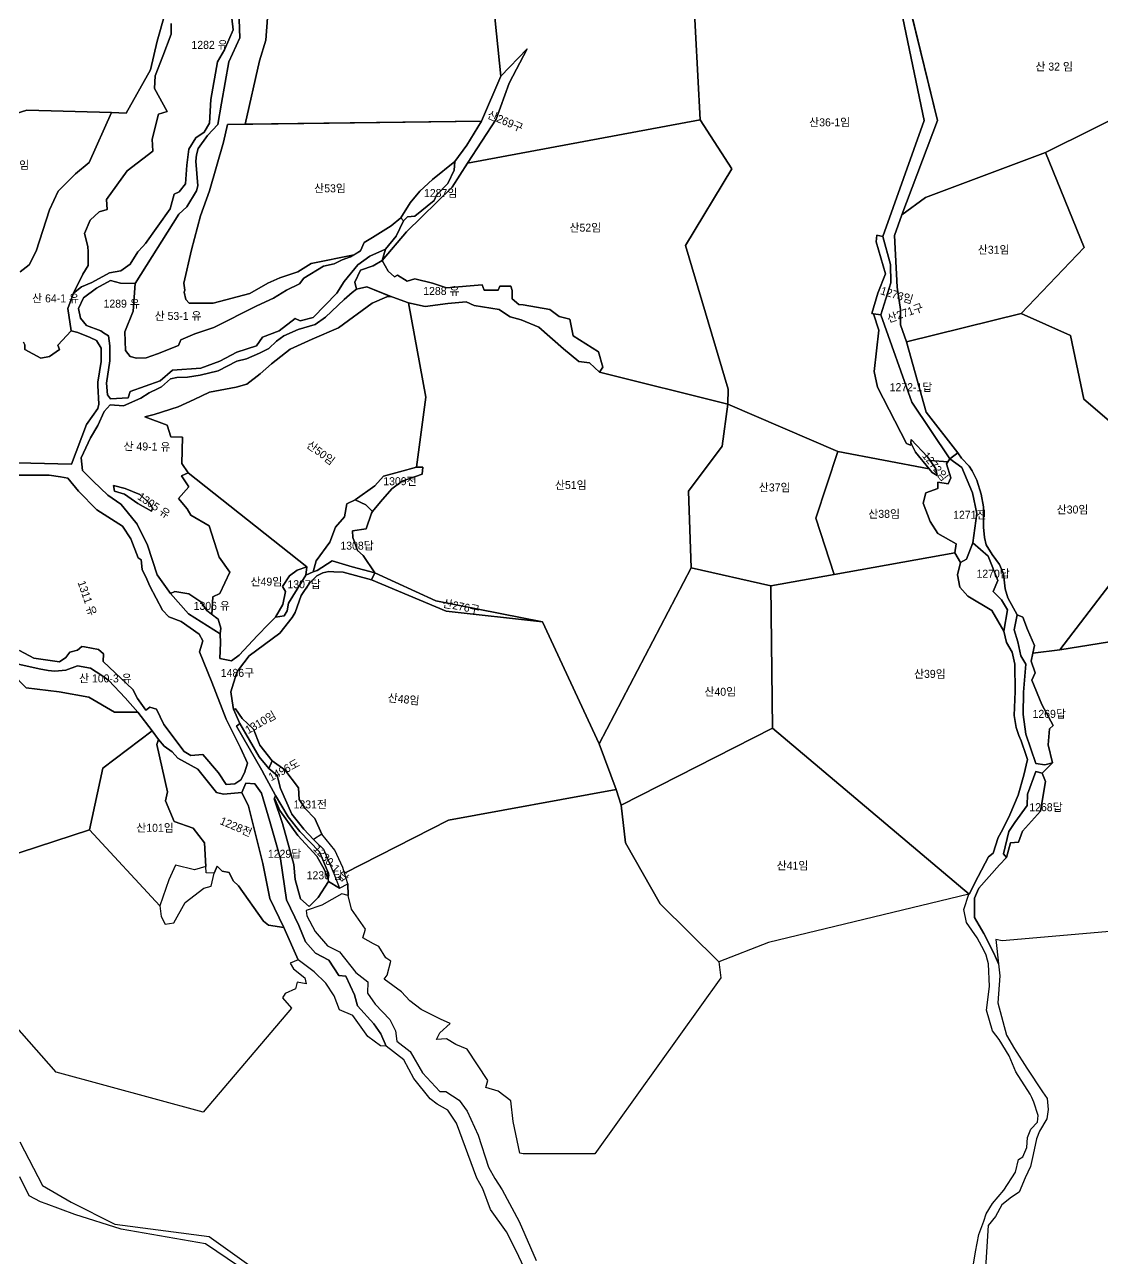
# Model space of a CAD drawing. Header units: metres. Extents: x 425810 to 429904, y 275710 to 280356.
# Drawn here: x 426609 to 427282, y 276498 to 277269 of the extents above; entities that cross this region are included whole.
import ezdxf

# ---------------------------------------------------------------- set-up
doc = ezdxf.new("R2010")
doc.units = ezdxf.units.M
doc.layers.add('00_지번', color=6, linetype='Continuous')
doc.layers.add('00_지적', color=6, linetype='Continuous')
doc.styles.get("Standard").update_dxf_attribs({"font": ''})
doc.styles.get('Standard').set_extended_font_data('Gulim')

msp = doc.modelspace()

# ---------------------------------------------------------------- linework, layer by layer
at = {"layer": '00_지적', "linetype": 'Continuous', "flags": 128}
for points in [[(426793.94, 277380.98), (426837.29, 277330.09), (426894.3, 277353.31), (426906.25, 277236.99), (426894.08, 277209), (426746.51, 277207.09), (426755.4, 277246.68), (426759.35, 277259.6), (426760.52, 277273.61), (426758.11, 277295.04), (426758.89, 277308.31), (426757.88, 277316.6), (426762.13, 277327.69), (426785.07, 277367.98), (426789.76, 277372.11), (426793.94, 277380.98)], [(426894.3, 277353.31), (427016.51, 277312.68), (427026.57, 277292.56), (427030.92, 277209.69), (426885.35, 277182.66), (426903.25, 277210.29), (426911.49, 277232.76), (426922.76, 277254.21), (426906.25, 277236.99), (426894.3, 277353.31)], [(427306.56, 277219.26), (427246.7, 277189.43), (427171.7, 277161.23), (427156.96, 277150.49), (427179.2, 277209.27), (427160.28, 277286.82), (427158.51, 277294.06), (427157.98, 277298.34), (427157.82, 277300.62), (427158.23, 277303.07), (427158.98, 277306.71), (427158.73, 277312.97), (427162.45, 277317.24), (427166.6, 277319.95), (427170.15, 277321.54), (427179.63, 277324.53), (427187.86, 277333.12), (427196.75, 277338.36), (427199.5, 277341.15), (427304.19, 277295.01), (427287.94, 277264.88), (427306.56, 277219.26)], [(427158.51, 277294.06), (427179.2, 277209.27), (427156.96, 277150.49), (427152.33, 277137.6), (427153.95, 277105.32), (427156.09, 277091.28), (427156.03, 277081.67), (427159.7, 277071.01), (427172.07, 277027.05), (427191.85, 277001.72), (427186.92, 276998.05), (427163.04, 277033.46), (427143.71, 277087.93), (427149.96, 277107.95), (427149.69, 277119.34), (427144.96, 277136.98), (427170.87, 277209.35), (427153.39, 277293.46), (427158.51, 277294.06)], [(426906.25, 277236.99), (426922.76, 277254.21), (426911.49, 277232.76), (426903.25, 277210.29), (426885.35, 277182.66), (426875.76, 277167.62), (426847.27, 277139.8), (426832.18, 277121.83), (426834.25, 277128.99), (426840.83, 277137.03), (426845.48, 277146.73), (426847.95, 277149.23), (426852.58, 277149.51), (426864.58, 277159.47), (426866.01, 277162.74), (426873.15, 277169.96), (426877.04, 277178.39), (426877.53, 277183.71), (426885.11, 277193.85), (426894.08, 277209), (426906.25, 277236.99)], [(427246.7, 277189.43), (427306.56, 277219.26), (427309.97, 277210.9), (427318.93, 277197.71), (427340.28, 277179.02), (427360.28, 277156.57), (427362.59, 277116.77), (427348.69, 277046.42), (427374.04, 277022.09), (427326.11, 277019.16), (427322.42, 277012.8), (427312.58, 276999.32), (427270.52, 277035.28), (427262.27, 277074.95), (427231.38, 277088.67), (427270.86, 277129.91), (427246.7, 277189.43)], [(426735.51, 277206.95), (426894.08, 277209), (426885.11, 277193.85), (426877.53, 277183.71), (426863.49, 277172.52), (426855.7, 277165.15), (426849.69, 277157.95), (426843.7, 277148.46), (426837.74, 277143.48), (426826.04, 277136.21), (426820.79, 277133.09), (426818.64, 277127.91), (426814.64, 277125.48), (426787.69, 277119.99), (426779.31, 277114.79), (426768.2, 277110.95), (426760.75, 277107.65), (426749.39, 277101.23), (426726.43, 277095.21), (426711.45, 277095.21), (426709.38, 277097.47), (426708.39, 277102.12), (426708.71, 277103.37), (426708.19, 277107.76), (426712.89, 277128.51), (426718.5, 277149.71), (426724.11, 277165.32), (426732.93, 277195.81), (426735.51, 277206.95)], [(427030.92, 277209.69), (427050.58, 277179.13), (427021.63, 277131.17), (427048.32, 277041.53), (427048.06, 277032.17), (426967.94, 277052.18), (426970.08, 277055.14), (426967.24, 277064.73), (426951.42, 277074.76), (426949.34, 277085.25), (426942.65, 277086.79), (426936.92, 277091.2), (426920.25, 277094.16), (426917.47, 277094.42), (426913.33, 277098.02), (426913.42, 277103.22), (426912.44, 277105.88), (426908.2, 277105.79), (426905.64, 277105.8), (426904.64, 277103.35), (426895.94, 277103.38), (426894.55, 277106.75), (426872.34, 277104.73), (426863.65, 277107.8), (426852.6, 277110.41), (426847.73, 277108.97), (426841.79, 277112.69), (426839.81, 277111.58), (426835.93, 277115.24), (426832.18, 277121.83), (426847.27, 277139.8), (426875.76, 277167.62), (426885.35, 277182.66), (427030.92, 277209.69)], [(427156.96, 277150.49), (427171.7, 277161.23), (427246.7, 277189.43), (427270.86, 277129.91), (427231.38, 277088.67), (427159.7, 277071.01), (427156.03, 277081.67), (427156.09, 277091.28), (427153.95, 277105.32), (427152.33, 277137.6), (427156.96, 277150.49)], [(426843.7, 277148.46), (426849.69, 277157.95), (426855.7, 277165.15), (426863.49, 277172.52), (426877.53, 277183.71), (426877.04, 277178.39), (426873.15, 277169.96), (426866.01, 277162.74), (426864.58, 277159.47), (426852.58, 277149.51), (426847.95, 277149.23), (426845.48, 277146.73), (426843.7, 277148.46)], [(426788.98, 277086.25), (426780.77, 277084.23), (426777.75, 277085.56), (426767.66, 277077.96), (426757.34, 277074.07), (426753.6, 277068.64), (426741.33, 277064.63), (426730.7, 277058.98), (426718.8, 277054.69), (426701.17, 277053.34), (426693.35, 277046.68), (426674.67, 277040.04), (426673.44, 277036), (426662.42, 277035.34), (426660.54, 277037.96), (426659.83, 277045.2), (426661.96, 277059.29), (426661.83, 277068.61), (426661.14, 277074.89), (426658.02, 277076.74), (426656.32, 277077.84), (426647.35, 277081.27), (426643.67, 277085.95), (426642.25, 277091.79), (426645.54, 277098.55), (426653.57, 277104.67), (426662.24, 277109.36), (426668.6, 277107.74), (426677.65, 277107.56), (426676.47, 277090.13), (426671.31, 277077.41), (426671.71, 277065.56), (426674.54, 277061.8), (426678.55, 277060.85), (426684.53, 277061.03), (426691.72, 277063.62), (426704.77, 277068.85), (426706.24, 277072.29), (426715.1, 277076.06), (426726.87, 277080.02), (426753.88, 277093.63), (426764.25, 277098.3), (426772.26, 277103.42), (426780.34, 277107.25), (426783.14, 277110.75), (426795.38, 277118.34), (426802.17, 277119.72), (426807.17, 277122.28), (426812.37, 277124.09), (426818.64, 277127.91), (426820.79, 277133.09), (426826.04, 277136.21), (426837.74, 277143.48), (426843.7, 277148.46), (426845.48, 277146.73), (426840.83, 277137.03), (426834.25, 277128.99), (426824.48, 277124.49), (426816.89, 277119.13), (426808.4, 277108.66), (426803.81, 277101.55), (426788.98, 277086.25)], [(427139.18, 277088.55), (427138.11, 277088.69), (427141.93, 277101.49), (427146.71, 277113.65), (427140.91, 277133.47), (427141.22, 277137.67), (427144.96, 277136.98), (427149.69, 277119.34), (427149.96, 277107.95), (427143.71, 277087.93), (427139.18, 277088.55)], [(426815.97, 277103.95), (426815.02, 277108.37), (426818.57, 277115.85), (426826.48, 277118.59), (426832.18, 277121.83), (426835.93, 277115.24), (426839.81, 277111.58), (426841.79, 277112.69), (426847.73, 277108.97), (426852.6, 277110.41), (426863.65, 277107.8), (426872.34, 277104.73), (426894.55, 277106.75), (426895.94, 277103.38), (426904.64, 277103.35), (426905.64, 277105.8), (426908.2, 277105.79), (426912.44, 277105.88), (426913.42, 277103.22), (426913.33, 277098.02), (426917.47, 277094.42), (426920.25, 277094.16), (426936.92, 277091.2), (426942.65, 277086.79), (426949.34, 277085.25), (426951.42, 277074.76), (426967.24, 277064.73), (426970.08, 277055.14), (426967.94, 277052.18), (426961.77, 277057.86), (426955.09, 277058.77), (426945.45, 277066.72), (426929.99, 277080.26), (426919.06, 277084.75), (426912.05, 277086.64), (426908.55, 277088.97), (426905.27, 277091.24), (426889.53, 277093.72), (426884.56, 277095.97), (426873.13, 277094.94), (426858.9, 277093.24), (426848.65, 277095.43), (426838.7, 277098.95), (426822.57, 277105.44), (426815.97, 277103.95)], [(426725.67, 276900.69), (426722.43, 276903.11), (426718.78, 276908.69), (426711.35, 276913.69), (426702.54, 276915.07), (426699.89, 276913.73), (426691.48, 276925.44), (426685.46, 276944.01), (426678.98, 276957.16), (426670.07, 276968.09), (426668.8, 276969.64), (426660.7, 276975.26), (426651.43, 276984.05), (426644.77, 276990.74), (426644.08, 276998.53), (426649.82, 277011.12), (426654.31, 277018.86), (426658.41, 277027.45), (426662.06, 277031.76), (426670.48, 277031.15), (426681.24, 277035.94), (426686.46, 277039.28), (426692.1, 277041.9), (426694.1, 277043.02), (426699.81, 277047.9), (426703.71, 277048.75), (426710.36, 277049), (426718.42, 277050.2), (426729.52, 277052.88), (426741.19, 277058.88), (426747.34, 277060.47), (426755.53, 277064.02), (426761.22, 277066.94), (426766.14, 277071.57), (426770.55, 277074.84), (426779.55, 277078.72), (426790.27, 277081.91), (426796.6, 277086.48), (426808.39, 277097.55), (426813.35, 277101.94), (426815.97, 277103.95), (426822.57, 277105.44), (426837.37, 277099.48), (426834.99, 277099.19), (426825.77, 277095.21), (426804.79, 277079.73), (426788.36, 277072.83), (426774.69, 277066.42), (426763, 277057.31), (426755.96, 277051.05), (426747.55, 277044.65), (426740.91, 277042.65), (426724.19, 277039.68), (426714.51, 277034.99), (426704.52, 277030.51), (426689.71, 277025.64), (426683.75, 277024.1), (426697.64, 277018.93), (426699.97, 277011.66), (426707.39, 277011.55), (426706.86, 276995.04), (426710.96, 276989.17), (426706.61, 276987.23), (426711.36, 276980.42), (426704.72, 276973.19), (426710.3, 276966.78), (426712.43, 276962.75), (426723.89, 276956.11), (426730.3, 276936.59), (426736.94, 276927.07), (426730.72, 276913.76), (426726.25, 276911.75), (426725.67, 276900.69)], [(426837.37, 277099.48), (426838.7, 277098.95), (426848.65, 277095.43), (426859.41, 277036.5), (426853.52, 276992.74), (426842.95, 276989.93), (426832.93, 276987.1), (426827.44, 276981.07), (426815.26, 276972.23), (426809.96, 276969.73), (426808.56, 276961.61), (426803.03, 276955.34), (426799.45, 276945.89), (426790.83, 276934.26), (426789.06, 276927.43), (426784.34, 276925.19), (426784.94, 276930.37), (426710.96, 276989.17), (426706.86, 276995.04), (426707.39, 277011.55), (426699.97, 277011.66), (426697.64, 277018.93), (426683.75, 277024.1), (426689.71, 277025.64), (426704.52, 277030.51), (426714.51, 277034.99), (426724.19, 277039.68), (426740.91, 277042.65), (426747.55, 277044.65), (426755.96, 277051.05), (426763, 277057.31), (426774.69, 277066.42), (426788.36, 277072.83), (426804.79, 277079.73), (426825.77, 277095.21), (426834.99, 277099.19), (426837.37, 277099.48)], [(426967.94, 277052.18), (427048.06, 277032.17), (427044.51, 277005.83), (427023.6, 276977.79), (427025.3, 276929.77), (426967.7, 276819.87), (426932.41, 276896.18), (426865.63, 276909.3), (426827.58, 276926.63), (426820.16, 276937.47), (426816.69, 276940.69), (426813.73, 276948.86), (426813.64, 276953.03), (426822.01, 276954.28), (426825.5, 276963.96), (426826.08, 276964.96), (426831.14, 276971.11), (426838.13, 276979.28), (426844.59, 276983.92), (426857.13, 276988.29), (426857.48, 276992.75), (426853.52, 276992.74), (426859.41, 277036.5), (426848.65, 277095.43), (426858.9, 277093.24), (426873.13, 277094.94), (426884.56, 277095.97), (426889.53, 277093.72), (426905.27, 277091.24), (426908.55, 277088.97), (426912.05, 277086.64), (426919.06, 277084.75), (426929.99, 277080.26), (426945.45, 277066.72), (426955.09, 277058.77), (426961.77, 277057.86), (426967.94, 277052.18)], [(427139.18, 277088.55), (427143.71, 277087.93), (427163.04, 277033.46), (427186.92, 276998.05), (427185.63, 276996.11), (427174.56, 276996.84), (427172.85, 276999.24), (427162.69, 277010.11), (427162.53, 277007.83), (427162.9, 277007.12), (427162.37, 277006.45), (427159.88, 277007.54), (427141.61, 277042.71), (427139.55, 277052.59), (427142.54, 277078.4), (427139.18, 277088.55)], [(427116.79, 277002.46), (427103.19, 276960.78), (427114.66, 276925.57), (427074.92, 276918.49), (427025.3, 276929.77), (427023.6, 276977.79), (427044.51, 277005.83), (427048.06, 277032.17), (427116.79, 277002.46)], [(427312.58, 276999.32), (427322.42, 277012.8), (427326.11, 277019.16), (427374.04, 277022.09), (427378.62, 277000.96), (427386.39, 276964.79), (427388.91, 276900.05), (427255.71, 276878.64), (427329.01, 276974.45), (427312.58, 276999.32)], [(427162.9, 277007.12), (427162.53, 277007.83), (427162.69, 277010.11), (427172.85, 276999.24), (427174.56, 276996.84), (427178.21, 276991.71), (427178.86, 276987.5), (427175.89, 276989.31), (427174.03, 276991.6), (427165.47, 277002.12), (427162.9, 277007.12)], [(427185.63, 276996.11), (427184.74, 276994.77), (427187.56, 276986.04), (427185.86, 276982.4), (427179.29, 276983.42), (427179.44, 276979.41), (427171.94, 276976.65), (427170.28, 276970.29), (427174.68, 276958.71), (427179.37, 276951.34), (427190.92, 276944.75), (427190.02, 276939.13), (427114.66, 276925.57), (427103.19, 276960.78), (427116.79, 277002.46), (427174.03, 276991.6), (427175.89, 276989.31), (427178.86, 276987.5), (427178.21, 276991.71), (427174.56, 276996.84), (427185.63, 276996.11)], [(427186.92, 276998.05), (427194.47, 276992.5), (427200.97, 276976.73), (427203.66, 276963.81), (427201.32, 276945.45), (427197.3, 276935.21), (427193.61, 276933.1), (427190.02, 276939.13), (427190.92, 276944.75), (427179.37, 276951.34), (427174.68, 276958.71), (427170.28, 276970.29), (427171.94, 276976.65), (427179.44, 276979.41), (427179.29, 276983.42), (427185.86, 276982.4), (427187.56, 276986.04), (427184.74, 276994.77), (427185.63, 276996.11), (427186.92, 276998.05)], [(426765.51, 276899.02), (426760.98, 276894.62), (426754.18, 276887.47), (426742.74, 276875.26), (426737.89, 276871.7), (426730.64, 276873.25), (426731.05, 276882.94), (426730.77, 276888.53), (426731.28, 276892.15), (426729.67, 276897.69), (426725.67, 276900.69), (426726.25, 276911.75), (426730.72, 276913.76), (426736.94, 276927.07), (426730.3, 276936.59), (426723.89, 276956.11), (426712.43, 276962.75), (426710.3, 276966.78), (426704.72, 276973.19), (426711.36, 276980.42), (426706.61, 276987.23), (426710.96, 276989.17), (426784.94, 276930.37), (426779, 276928.47), (426774.27, 276924.86), (426769.77, 276918.24), (426771.73, 276915), (426770.09, 276906.94), (426765.51, 276899.02)], [(426853.52, 276992.74), (426857.48, 276992.75), (426857.13, 276988.29), (426844.59, 276983.92), (426838.13, 276979.28), (426831.14, 276971.11), (426826.08, 276964.96), (426821.92, 276969.11), (426815.26, 276972.23), (426827.44, 276981.07), (426832.93, 276987.1), (426842.95, 276989.93), (426853.52, 276992.74)], [(426664.17, 276981.28), (426664.89, 276977.79), (426671.1, 276975.82), (426673.08, 276974.45), (426679.38, 276970.09), (426687.85, 276965.19), (426688.67, 276967.06), (426686.95, 276970.09), (426680.71, 276975.68), (426671.39, 276979.5), (426664.17, 276981.28)], [(426673.08, 276974.45), (426671.1, 276975.82), (426664.89, 276977.79), (426664.17, 276981.28), (426671.39, 276979.5), (426680.71, 276975.68), (426686.95, 276970.09), (426688.67, 276967.06), (426687.85, 276965.19), (426679.38, 276970.09), (426673.08, 276974.45)], [(426815.26, 276972.23), (426821.92, 276969.11), (426826.08, 276964.96), (426825.5, 276963.96), (426822.01, 276954.28), (426813.64, 276953.03), (426813.73, 276948.86), (426816.69, 276940.69), (426820.16, 276937.47), (426827.58, 276926.63), (426813.44, 276930.52), (426800.77, 276934.23), (426791.38, 276928.19), (426789.06, 276927.43), (426790.83, 276934.26), (426799.45, 276945.89), (426803.03, 276955.34), (426808.56, 276961.61), (426809.96, 276969.73), (426815.26, 276972.23)], [(427201.32, 276945.45), (427210.93, 276937.22), (427216.81, 276921.88), (427214.02, 276914.96), (427219.12, 276909.82), (427222.94, 276903.55), (427220.63, 276890.29), (427213.18, 276903.1), (427198.08, 276912.12), (427193.2, 276917.73), (427191.67, 276925.4), (427193.61, 276933.1), (427197.3, 276935.21), (427201.32, 276945.45)], [(427190.02, 276939.13), (427193.61, 276933.1), (427191.67, 276925.4), (427193.2, 276917.73), (427198.08, 276912.12), (427213.18, 276903.1), (427220.63, 276890.29), (427222.33, 276883.17), (427225.89, 276877.19), (427227.58, 276869.64), (427227.62, 276852.61), (427227.18, 276837.57), (427228.4, 276830.09), (427230.06, 276825.14), (427231.48, 276821.67), (427234.52, 276812.47), (427235.42, 276810.09), (427233.22, 276800.36), (427229.48, 276787.77), (427224.32, 276775.59), (427219.71, 276766.17), (427217.13, 276761.31), (427213.95, 276751.49), (427211.06, 276749.22), (427204.5, 276736.97), (427198.91, 276726.01), (427076.08, 276829.75), (427074.92, 276918.49), (427114.66, 276925.57), (427190.02, 276939.13)], [(426932.41, 276896.18), (426967.7, 276819.87), (426978.36, 276791.36), (426873.65, 276772.12), (426808.62, 276739.06), (426807.52, 276742.57), (426802.48, 276753.45), (426794.39, 276763.42), (426789.96, 276773.16), (426783.9, 276779.47), (426780.27, 276785.14), (426779.92, 276792.4), (426771.19, 276803.62), (426763.43, 276809.17), (426755.71, 276819.09), (426751.64, 276828.94), (426744.7, 276835.69), (426740.36, 276841.72), (426739.29, 276841.59), (426738.89, 276842.61), (426737.62, 276852.26), (426741.09, 276863.91), (426742.34, 276866.19), (426748.94, 276874.93), (426768.2, 276889), (426775.92, 276898.77), (426777.64, 276901.96), (426781.44, 276912.57), (426786.66, 276920.26), (426791.34, 276924.84), (426794.97, 276926.81), (426798.68, 276927.5), (426801.86, 276927.35), (426807.73, 276927.11), (426825.36, 276922.27), (426872.15, 276902.84), (426932.41, 276896.18)], [(426784.94, 276930.37), (426784.34, 276925.19), (426773.49, 276907.74), (426772.8, 276902.87), (426770.96, 276899.93), (426765.51, 276899.02), (426770.09, 276906.94), (426771.73, 276915), (426769.77, 276918.24), (426774.27, 276924.86), (426779, 276928.47), (426784.94, 276930.37)], [(426827.58, 276926.63), (426865.63, 276909.3), (426932.41, 276896.18), (426872.15, 276902.84), (426825.36, 276922.27), (426827.58, 276926.63)], [(427025.3, 276929.77), (427074.92, 276918.49), (427076.08, 276829.75), (426981.55, 276781.54), (426978.36, 276791.36), (426967.7, 276819.87), (427025.3, 276929.77)], [(426699.89, 276913.73), (426702.54, 276915.07), (426711.35, 276913.69), (426718.78, 276908.69), (426722.43, 276903.11), (426729.67, 276897.69), (426731.28, 276892.15), (426730.77, 276888.53), (426711.06, 276900.99), (426699.89, 276913.73)], [(427238.78, 276876.43), (427237.7, 276871.42), (427240.26, 276864.16), (427238.14, 276859.68), (427244.28, 276844.51), (427251.46, 276831.27), (427249.08, 276829.14), (427248.3, 276819.24), (427251.02, 276808.03), (427246.16, 276806.64), (427240.71, 276807.53), (427234.39, 276825.93), (427232.73, 276838.17), (427232.9, 276852.1), (427234.3, 276869.55), (427231.17, 276874.77), (427229.3, 276883.52), (427227.01, 276891.17), (427228.99, 276900.38), (427232.58, 276899.11), (427235.45, 276891.37), (427239.84, 276881.33), (427238.78, 276876.43)], [(426587.55, 276866.73), (426592.26, 276869.53), (426601.55, 276870.46), (426603.87, 276869.81), (426617.77, 276866.65), (426623.43, 276865.66), (426627.51, 276865.34), (426634.38, 276865.81), (426641.71, 276868.51), (426649.85, 276867.22), (426656.92, 276862.64), (426661.33, 276859.44), (426671.42, 276848.6), (426679.43, 276839.64), (426664.9, 276839.73), (426648.74, 276848.93), (426630.17, 276852.33), (426609.61, 276854.77), (426600.9, 276863.9), (426596.71, 276864.57), (426587.55, 276866.73)], [(426739.29, 276841.59), (426740.36, 276841.72), (426744.7, 276835.69), (426751.64, 276828.94), (426755.71, 276819.09), (426763.43, 276809.17), (426761.38, 276804.41), (426755.18, 276811.7), (426743.09, 276832.53), (426739.29, 276841.59)], [(426688.27, 276827.88), (426692.3, 276822.52), (426691.37, 276819.5), (426698.02, 276789.87), (426696.65, 276784.19), (426702.14, 276771.37), (426713.94, 276767.18), (426720.97, 276757.94), (426721.92, 276743.16), (426714.91, 276741.13), (426702.88, 276743.97), (426698.71, 276734.83), (426693.13, 276718.7), (426649.2, 276766.16), (426657.44, 276804.63), (426688.27, 276827.88)], [(426743.09, 276832.53), (426755.18, 276811.7), (426761.38, 276804.41), (426766.54, 276800.06), (426768.57, 276792.04), (426775.7, 276775.88), (426783.19, 276766.48), (426789.15, 276760.1), (426790.82, 276758.35), (426795.42, 276754.04), (426801.83, 276738.81), (426805.36, 276729.75), (426798.47, 276733.79), (426798.06, 276739.78), (426792.84, 276752.42), (426780.75, 276765.01), (426773.46, 276774.26), (426765.42, 276787.48), (426758.49, 276800.31), (426756.9, 276803.47), (426741.15, 276830.94), (426743.09, 276832.53)], [(426981.55, 276781.54), (427076.08, 276829.75), (427198.91, 276726.01), (427198.81, 276725.83), (427073.63, 276695.72), (427042.56, 276683.61), (427005.85, 276719.79), (426984.1, 276757.95), (426981.55, 276781.54)], [(426744.39, 276789.4), (426748.58, 276780.98), (426757.46, 276745.04), (426761.94, 276723.16), (426770.7, 276705.19), (426761.14, 276706.57), (426757.98, 276709.02), (426742.22, 276731.17), (426739.05, 276734.3), (426736.58, 276739.42), (426732.13, 276740.38), (426728.93, 276743.5), (426727.19, 276738.99), (426722.17, 276739.27), (426721.92, 276743.16), (426720.97, 276757.94), (426713.94, 276767.18), (426702.14, 276771.37), (426696.65, 276784.19), (426698.02, 276789.87), (426691.37, 276819.5), (426692.3, 276822.52), (426695.85, 276818.47), (426700.8, 276814.94), (426704.32, 276810.81), (426717, 276804.06), (426728.47, 276789.54), (426732.98, 276788.41), (426744.39, 276789.4)], [(426761.38, 276804.41), (426763.43, 276809.17), (426771.19, 276803.62), (426779.92, 276792.4), (426780.27, 276785.14), (426783.9, 276779.47), (426789.96, 276773.16), (426794.39, 276763.42), (426789.15, 276760.1), (426783.19, 276766.48), (426775.7, 276775.88), (426768.57, 276792.04), (426766.54, 276800.06), (426761.38, 276804.41)], [(427222.26, 276748.77), (427220.5, 276751.08), (427223.78, 276765.12), (427227.43, 276770.62), (427235.1, 276781.33), (427235.41, 276788.41), (427240.68, 276802.5), (427244.57, 276801.56), (427246.74, 276796.32), (427243.44, 276777.75), (427232.2, 276765.29), (427229.78, 276758.36), (427224.82, 276757.99), (427222.26, 276748.77)], [(426744.39, 276789.4), (426746.81, 276795.27), (426752.61, 276794.92), (426756.64, 276788.96), (426761.9, 276771.25), (426768.48, 276747.93), (426772.42, 276722.48), (426780.07, 276706.34), (426784.27, 276696.23), (426790.53, 276689.1), (426798.83, 276684.62), (426805.11, 276675.1), (426809.47, 276674.73), (426814.74, 276663.08), (426816.77, 276656.21), (426826.89, 276644.92), (426831.33, 276638.55), (426834.62, 276631.01), (426831.14, 276631.11), (426823.07, 276637.04), (426813.7, 276650.13), (426805.53, 276653.69), (426802.21, 276662.3), (426796.95, 276670.37), (426789.56, 276677.47), (426779.7, 276684.91), (426770.7, 276705.19), (426761.94, 276723.16), (426757.46, 276745.04), (426748.58, 276780.98), (426744.39, 276789.4)], [(426795.98, 276741.22), (426791.25, 276749.66), (426779.41, 276762.66), (426768.21, 276778.15), (426764.76, 276785.9), (426765.42, 276787.48), (426773.46, 276774.26), (426780.75, 276765.01), (426792.84, 276752.42), (426798.06, 276739.78), (426798.38, 276735.07), (426795.98, 276741.22)], [(426810.86, 276725.13), (426810.71, 276732.34), (426808.62, 276739.06), (426873.65, 276772.12), (426978.36, 276791.36), (426981.55, 276781.54), (426984.1, 276757.95), (427005.85, 276719.79), (427042.56, 276683.61), (427043.82, 276673.7), (426965.08, 276563.6), (426920.15, 276563.57), (426918.22, 276564.06), (426913.9, 276583.87), (426912.5, 276596.68), (426904.56, 276602.82), (426896.92, 276605.19), (426898.08, 276609.41), (426885.23, 276628.99), (426878.24, 276631.88), (426872.35, 276635.56), (426866.14, 276635.02), (426868.06, 276639.27), (426874.65, 276645), (426868.5, 276647.84), (426856.52, 276653.75), (426849.44, 276659.26), (426844.21, 276664.99), (426833.42, 276672.76), (426835.27, 276675.35), (426837.46, 276683.96), (426834.3, 276686.04), (426830.08, 276693.27), (426826.77, 276694.9), (426820.02, 276698.56), (426821.79, 276704.01), (426812.97, 276716.46), (426810.86, 276725.13)], [(426795.98, 276741.22), (426798.38, 276735.07), (426798.47, 276733.79), (426792.02, 276723.76), (426786.5, 276718.21), (426780.99, 276723.01), (426777.76, 276735.01), (426777, 276744.36), (426769.8, 276770.13), (426764.6, 276785.52), (426764.76, 276785.9), (426768.21, 276778.15), (426779.41, 276762.66), (426791.25, 276749.66), (426795.98, 276741.22)]]:
    msp.add_lwpolyline(points, close=True, dxfattribs=at)
for points in [[(426551.26, 277310.14), (426675.42, 277353.45), (426720.87, 277328.42), (426725.12, 277321.41), (426718.14, 277317.5), (426711.35, 277308.61), (426706.87, 277296.23), (426704.12, 277290.63), (426698.59, 277282.92), (426696.8, 277277.06), (426696.21, 277275.84), (426691.48, 277258.87), (426687.36, 277240.94), (426672.21, 277214.03), (426662.85, 277214.31), (426609.97, 277215.9), (426574.97, 277204.9)], [(426742.18, 277289.74), (426743.18, 277261.07), (426736.36, 277246.09), (426731.67, 277220.2), (426729.5, 277206.87), (426722.93, 277199.9), (426717.12, 277191.91), (426715.97, 277187.99), (426715.74, 277183.9), (426716.82, 277168.6), (426716.03, 277165.34), (426709.98, 277155.52), (426705.05, 277150.76), (426677.65, 277107.56), (426668.6, 277107.74), (426662.24, 277109.36), (426653.57, 277104.67), (426645.54, 277098.55), (426642.25, 277091.79), (426643.67, 277085.95), (426647.35, 277081.27), (426656.32, 277077.84), (426658.02, 277076.74), (426661.14, 277074.89), (426661.83, 277068.61), (426661.96, 277059.29), (426659.83, 277045.2), (426660.54, 277037.96), (426662.42, 277035.34), (426673.44, 277036), (426674.67, 277040.04), (426693.35, 277046.68), (426701.17, 277053.34), (426718.8, 277054.69), (426730.7, 277058.98), (426741.33, 277064.63), (426753.6, 277068.64), (426757.34, 277074.07), (426767.66, 277077.96), (426777.75, 277085.56), (426780.77, 277084.23), (426788.98, 277086.25), (426803.81, 277101.55), (426808.4, 277108.66), (426816.89, 277119.13), (426824.48, 277124.49), (426834.25, 277128.99), (426832.18, 277121.83), (426826.48, 277118.59), (426818.57, 277115.85), (426815.02, 277108.37), (426815.97, 277103.95), (426813.35, 277101.94), (426808.39, 277097.55), (426796.6, 277086.48), (426790.27, 277081.91), (426779.55, 277078.72), (426770.55, 277074.84), (426766.14, 277071.57), (426761.22, 277066.94), (426755.53, 277064.02), (426747.34, 277060.47), (426741.19, 277058.88), (426729.52, 277052.88), (426718.42, 277050.2), (426710.36, 277049), (426703.71, 277048.75), (426699.81, 277047.9), (426694.1, 277043.02), (426692.1, 277041.9), (426686.46, 277039.28), (426681.24, 277035.94), (426670.48, 277031.15), (426662.06, 277031.76), (426658.41, 277027.45), (426654.31, 277018.86), (426649.82, 277011.12), (426644.08, 276998.53), (426644.77, 276990.74), (426651.43, 276984.05), (426660.7, 276975.26), (426668.8, 276969.64), (426670.07, 276968.09), (426678.98, 276957.16), (426685.46, 276944.01), (426691.48, 276925.44), (426699.89, 276913.73), (426711.06, 276900.99), (426730.77, 276888.53), (426731.05, 276882.94), (426730.64, 276873.25), (426737.89, 276871.7), (426742.74, 276875.26), (426754.18, 276887.47), (426760.98, 276894.62), (426765.51, 276899.02), (426770.96, 276899.93), (426772.8, 276902.87), (426773.49, 276907.74), (426784.34, 276925.19), (426789.06, 276927.43), (426791.38, 276928.19), (426800.77, 276934.23), (426813.44, 276930.52), (426827.58, 276926.63), (426825.36, 276922.27), (426807.73, 276927.11), (426801.86, 276927.35), (426798.68, 276927.5), (426794.97, 276926.81), (426791.34, 276924.84), (426786.66, 276920.26), (426781.44, 276912.57), (426777.64, 276901.96), (426775.92, 276898.77), (426768.2, 276889), (426748.94, 276874.93), (426742.34, 276866.19), (426741.09, 276863.91), (426737.62, 276852.26), (426738.89, 276842.61), (426739.29, 276841.59), (426743.09, 276832.53), (426741.15, 276830.94), (426756.9, 276803.47), (426758.49, 276800.31), (426765.42, 276787.48), (426764.6, 276785.52), (426769.8, 276770.13), (426777, 276744.36), (426777.76, 276735.01), (426780.99, 276723.01), (426786.5, 276718.21), (426792.02, 276723.76), (426798.47, 276733.79), (426805.36, 276729.75), (426810.71, 276732.34), (426810.86, 276725.13), (426806.86, 276726.23), (426794.33, 276719.03), (426784.68, 276715.65), (426784.94, 276712.43), (426790.19, 276702.57), (426798, 276693.7), (426805.39, 276689.91), (426815.67, 276676.95), (426823.15, 276671.1), (426822.91, 276664.08), (426827.64, 276657.19), (426836.81, 276647.51), (426840.4, 276640.44), (426841.18, 276634.08), (426849.5, 276627.65), (426857.34, 276614.31), (426868.15, 276602.67), (426871.83, 276602.67), (426880.16, 276597.27), (426885.31, 276590.25), (426892.09, 276575.28), (426898.58, 276555.25), (426902.54, 276548.18), (426907, 276541.11), (426917.74, 276521.37), (426928.39, 276497.01)], [(426760.52, 277273.61), (426759.35, 277259.6), (426755.4, 277246.68), (426746.51, 277207.09), (426735.51, 277206.95), (426732.93, 277195.81), (426724.11, 277165.32), (426718.5, 277149.71), (426712.89, 277128.51), (426708.19, 277107.76), (426708.71, 277103.37), (426708.39, 277102.12), (426709.38, 277097.47), (426711.45, 277095.21), (426726.43, 277095.21), (426749.39, 277101.23), (426760.75, 277107.65), (426768.2, 277110.95), (426779.31, 277114.79), (426787.69, 277119.99), (426814.64, 277125.48), (426812.37, 277124.09), (426807.17, 277122.28), (426802.17, 277119.72), (426795.38, 277118.34), (426783.14, 277110.75), (426780.34, 277107.25), (426772.26, 277103.42), (426764.25, 277098.3), (426753.88, 277093.63), (426726.87, 277080.02), (426715.1, 277076.06), (426706.24, 277072.29), (426704.77, 277068.85), (426691.72, 277063.62), (426684.53, 277061.03), (426678.55, 277060.85), (426674.54, 277061.8), (426671.71, 277065.56), (426671.31, 277077.41), (426676.47, 277090.13), (426677.65, 277107.56), (426677.65, 277107.56), (426705.05, 277150.76), (426709.98, 277155.52), (426716.03, 277165.34), (426716.82, 277168.6), (426715.74, 277183.9), (426715.97, 277187.99), (426717.12, 277191.91), (426722.93, 277199.9), (426729.5, 277206.87), (426731.67, 277220.2), (426736.36, 277246.09), (426743.18, 277261.07), (426742.18, 277289.74)], [(427153.39, 277293.46), (427170.87, 277209.35), (427144.96, 277136.98), (427141.22, 277137.67), (427140.91, 277133.47), (427146.71, 277113.65), (427141.93, 277101.49), (427138.11, 277088.69), (427139.18, 277088.55), (427142.54, 277078.4), (427139.55, 277052.59), (427141.61, 277042.71), (427159.88, 277007.54), (427162.37, 277006.45), (427162.9, 277007.12), (427165.47, 277002.12), (427174.03, 276991.6), (427116.79, 277002.46), (427048.06, 277032.17), (427048.32, 277041.53), (427021.63, 277131.17), (427050.58, 277179.13), (427030.92, 277209.69), (427026.57, 277292.56)], [(426585.15, 276995.76), (426612.49, 276995.15), (426638.05, 276994.56), (426647.32, 277019.37), (426654.49, 277029.45), (426655.02, 277032.2), (426654.45, 277043.75), (426654.35, 277045.8), (426656.43, 277058.75), (426656.41, 277067.16), (426653.5, 277071.89), (426649.6, 277073.68), (426641.82, 277076.94), (426637.73, 277077.99), (426635.74, 277091.9), (426639.25, 277101.55), (426644.3, 277105.5), (426650.65, 277108.13), (426661.79, 277114.23), (426668.7, 277115.46), (426674.71, 277119.58), (426679.41, 277127.39), (426682.54, 277130.69), (426684.19, 277132.43), (426699.57, 277154.13), (426702.12, 277163.34), (426705.34, 277164.84), (426709.29, 277169.79), (426709.95, 277181.4), (426711.27, 277191.4), (426715.72, 277198.5), (426720.77, 277202.08), (426724.26, 277207.65), (426725, 277222.45), (426729.13, 277245.99), (426733.59, 277253.48), (426738.9, 277266.01), (426737.54, 277278.75)], [(426605.83, 277114.77), (426611.43, 277119.16), (426615.89, 277127.79), (426624.3, 277153.52), (426629.59, 277165.2), (426640.44, 277176.01), (426648.92, 277183.17), (426662.85, 277214.31), (426672.21, 277214.03), (426687.36, 277240.94), (426691.48, 277258.87), (426696.21, 277275.84)], [(426737.54, 277278.75), (426738.9, 277266.01), (426733.59, 277253.48), (426729.13, 277245.99), (426725, 277222.45), (426724.26, 277207.65), (426720.77, 277202.08), (426715.72, 277198.5), (426711.27, 277191.4), (426709.95, 277181.4), (426709.29, 277169.79), (426705.34, 277164.84), (426702.12, 277163.34), (426699.57, 277154.13), (426684.19, 277132.43), (426682.54, 277130.69), (426679.41, 277127.39), (426674.71, 277119.58), (426668.7, 277115.46), (426661.79, 277114.23), (426650.65, 277108.13), (426644.3, 277105.5), (426644.3, 277105.5), (426639.25, 277101.55), (426644.94, 277113.36), (426648.46, 277118.75), (426648.29, 277127.23), (426648.15, 277130.61), (426646.02, 277138.84), (426649.68, 277147), (426655.19, 277152.32), (426660.23, 277153.82), (426659.86, 277159.92), (426672.83, 277177.84), (426688.76, 277190.18), (426688.33, 277197.76), (426692.37, 277213.42), (426697.83, 277214.96), (426689.77, 277229.28), (426690.26, 277237.2), (426694.95, 277249.67), (426700.18, 277263.4), (426700.15, 277270.05)], [(426700.15, 277270.05), (426700.18, 277263.4), (426694.95, 277249.67), (426690.26, 277237.2), (426689.77, 277229.28), (426697.83, 277214.96), (426692.37, 277213.42), (426688.33, 277197.76), (426688.76, 277190.18), (426672.83, 277177.84), (426659.86, 277159.92), (426660.23, 277153.82), (426655.19, 277152.32), (426649.68, 277147), (426646.02, 277138.84), (426648.15, 277130.61), (426648.29, 277127.23), (426648.46, 277118.75), (426644.94, 277113.36), (426639.25, 277101.55), (426635.74, 277091.9), (426637.73, 277077.99), (426629.4, 277068.96), (426630.51, 277066.26), (426624.29, 277061.94), (426618.8, 277060.77), (426608.88, 277066.32), (426608.81, 277069.25), (426607.91, 277070.82)], [(426574.97, 277204.9), (426609.97, 277215.9), (426662.85, 277214.31), (426648.92, 277183.17), (426640.44, 277176.01), (426629.59, 277165.2), (426624.3, 277153.52), (426615.89, 277127.79), (426611.43, 277119.16), (426605.83, 277114.77)], [(427329.01, 276974.45), (427255.71, 276878.64), (427238.78, 276876.43), (427239.84, 276881.33), (427235.45, 276891.37), (427232.58, 276899.11), (427228.99, 276900.38), (427223.15, 276911.18), (427221.36, 276916.75), (427220.45, 276926.1), (427217.95, 276931.91), (427213.24, 276938.13), (427209.65, 276944.14), (427208.56, 276948.79), (427207.96, 276955.16), (427207.91, 276967.91), (427206.4, 276975.86), (427203.81, 276984.68), (427200.93, 276990.37), (427198.93, 276993.47), (427194.17, 276998.31), (427191.85, 277001.72), (427172.07, 277027.05), (427159.7, 277071.01), (427159.7, 277071.01), (427231.38, 277088.67), (427262.27, 277074.95), (427270.52, 277035.28), (427312.58, 276999.32)], [(426607.91, 277070.82), (426608.81, 277069.25), (426608.88, 277066.32), (426618.8, 277060.77), (426624.29, 277061.94), (426630.51, 277066.26), (426629.4, 277068.96), (426637.73, 277077.99), (426641.82, 277076.94), (426649.6, 277073.68), (426653.5, 277071.89), (426656.41, 277067.16), (426656.43, 277058.75), (426654.35, 277045.8), (426654.45, 277043.75), (426655.02, 277032.2), (426654.49, 277029.45), (426647.32, 277019.37), (426638.05, 276994.56), (426612.49, 276995.15), (426585.15, 276995.76)], [(427201.6, 276494.75), (427202.97, 276502.49), (427204.9, 276513.34), (427208.2, 276521.61), (427209.63, 276526.12), (427213.5, 276532.57), (427220.7, 276540.87), (427227.94, 276552.28), (427229.78, 276560.19), (427232.44, 276561.74), (427235.05, 276567.59), (427235.5, 276573.78), (427237.41, 276579.1), (427241.59, 276583.37), (427242.12, 276587.55), (427239.33, 276596), (427238.22, 276598.81), (427237.07, 276601.04), (427228.19, 276614.98), (427223.93, 276624.89), (427217.67, 276635.14), (427213.51, 276640.49), (427209.86, 276653.5), (427211.67, 276668.26), (427211.06, 276682.41), (427210.47, 276684.68), (427209.48, 276687.72), (427208.37, 276690.54), (427204.01, 276698.61), (427197.34, 276708.11), (427195.69, 276716.27), (427198.81, 276725.83), (427198.91, 276726.01), (427204.5, 276736.97), (427211.06, 276749.22), (427213.95, 276751.49), (427217.13, 276761.31), (427219.71, 276766.17), (427224.32, 276775.59), (427229.48, 276787.77), (427233.22, 276800.36), (427235.42, 276810.09), (427234.52, 276812.47), (427231.48, 276821.67), (427230.06, 276825.14), (427228.4, 276830.09), (427227.18, 276837.57), (427227.62, 276852.61), (427227.58, 276869.64), (427225.89, 276877.19), (427222.33, 276883.17), (427220.63, 276890.29), (427222.94, 276903.55), (427219.12, 276909.82), (427214.02, 276914.96), (427216.81, 276921.88), (427210.93, 276937.22), (427201.32, 276945.45), (427203.66, 276963.81), (427200.97, 276976.73), (427194.47, 276992.5), (427186.92, 276998.05), (427191.85, 277001.72), (427194.17, 276998.31), (427198.93, 276993.47), (427200.93, 276990.37), (427203.81, 276984.68), (427206.4, 276975.86), (427207.91, 276967.91), (427207.96, 276955.16), (427208.56, 276948.79), (427209.65, 276944.14), (427213.24, 276938.13), (427217.95, 276931.91), (427220.45, 276926.1), (427221.36, 276916.75), (427223.15, 276911.18), (427228.99, 276900.38), (427227.01, 276891.17), (427229.3, 276883.52), (427231.17, 276874.77), (427234.3, 276869.55), (427232.9, 276852.1), (427232.73, 276838.17), (427234.39, 276825.93), (427240.71, 276807.53), (427246.16, 276806.64), (427251.02, 276808.03), (427244.57, 276801.56), (427240.68, 276802.5), (427235.41, 276788.41), (427235.1, 276781.33), (427227.43, 276770.62), (427223.78, 276765.12), (427220.5, 276751.08), (427222.26, 276748.77), (427217.86, 276744.23), (427205.09, 276729.58), (427204.19, 276727.72), (427202.34, 276723.35), (427202.31, 276711.41), (427208.02, 276701.39), (427214.27, 276688.97), (427217.29, 276682.44), (427218.07, 276674.97), (427216.87, 276658.08), (427222.32, 276637.8), (427227.23, 276629.31), (427235, 276617.17), (427244.71, 276602.41), (427247.76, 276598.16), (427248.23, 276591.37), (427247.5, 276585.49), (427242.85, 276577.76), (427241.03, 276572.93), (427239.03, 276563.18), (427237.26, 276555.65), (427233.91, 276548.7), (427230.29, 276539.72), (427225.39, 276536.59), (427219.28, 276531.82), (427215.44, 276524.55), (427210.81, 276518.95), (427209.17, 276492.51)], [(426602.51, 276987.82), (426623.92, 276987.65), (426631.17, 276986.77), (426635.61, 276985.81), (426642.37, 276977.7), (426653.8, 276966.03), (426669.91, 276955.78), (426674.98, 276948.06), (426674.98, 276948.06), (426679.64, 276936.13), (426681.45, 276934.74), (426682.16, 276928.73), (426685, 276922.85), (426687, 276918.39), (426694.9, 276903.43), (426698.84, 276899.15), (426706.52, 276896.36), (426717.8, 276888.35), (426719.99, 276884.12), (426717.91, 276877.35), (426725.7, 276858.43), (426734.51, 276835.27), (426743.64, 276817.31), (426748.01, 276807.88), (426746.04, 276801.69), (426743.8, 276797.31), (426739.95, 276794.88), (426734.68, 276794.54), (426729.91, 276801.75), (426720.02, 276813.21), (426712.5, 276812.52), (426708.41, 276815.01), (426695.63, 276831.84), (426691, 276841.48), (426686.84, 276842.67), (426684.51, 276840.98), (426679.14, 276848.09), (426676.31, 276853.82), (426657.74, 276871.38), (426658.01, 276876.18), (426654.79, 276878.76), (426646.16, 276880.42), (426644.5, 276880.63), (426641.71, 276878.47), (426636.89, 276877.07), (426634.47, 276873.77), (426630.38, 276871.06), (426614.47, 276873.3), (426605.54, 276878.14)], [(426605.54, 276878.14), (426614.47, 276873.3), (426630.38, 276871.06), (426634.47, 276873.77), (426636.89, 276877.07), (426641.71, 276878.47), (426644.5, 276880.63), (426646.16, 276880.42), (426654.79, 276878.76), (426658.01, 276876.18), (426657.74, 276871.38), (426676.31, 276853.82), (426679.14, 276848.09), (426684.51, 276840.98), (426686.84, 276842.67), (426691, 276841.48), (426695.63, 276831.84), (426708.41, 276815.01), (426712.5, 276812.52), (426720.02, 276813.21), (426729.91, 276801.75), (426734.68, 276794.54), (426739.95, 276794.88), (426743.8, 276797.31), (426746.04, 276801.69), (426748.01, 276807.88), (426743.64, 276817.31), (426734.51, 276835.27), (426725.7, 276858.43), (426717.91, 276877.35), (426719.99, 276884.12), (426717.8, 276888.35), (426706.52, 276896.36), (426698.84, 276899.15), (426694.9, 276903.43), (426687, 276918.39), (426685, 276922.85), (426682.16, 276928.73), (426681.45, 276934.74), (426679.64, 276936.13), (426674.98, 276948.06), (426669.91, 276955.78), (426653.8, 276966.03), (426642.37, 276977.7), (426635.61, 276985.81), (426631.17, 276986.77), (426623.92, 276987.65), (426602.51, 276987.82)], [(427353.9, 276708.36), (427219.57, 276696.85), (427215.7, 276697.58), (427217.29, 276682.44), (427214.27, 276688.97), (427208.02, 276701.39), (427202.31, 276711.41), (427202.34, 276723.35), (427204.19, 276727.72), (427205.09, 276729.58), (427217.86, 276744.23), (427222.26, 276748.77), (427224.82, 276757.99), (427229.78, 276758.36), (427232.2, 276765.29), (427243.44, 276777.75), (427246.74, 276796.32), (427244.57, 276801.56), (427251.02, 276808.03), (427248.3, 276819.24), (427249.08, 276829.14), (427251.46, 276831.27), (427244.28, 276844.51), (427238.14, 276859.68), (427240.26, 276864.16), (427237.7, 276871.42), (427238.78, 276876.43), (427255.71, 276878.64), (427255.71, 276878.64), (427388.91, 276900.05)], [(426600.9, 276863.9), (426609.61, 276854.77), (426630.17, 276852.33), (426648.74, 276848.93), (426664.9, 276839.73), (426679.43, 276839.64), (426679.43, 276839.64), (426688.27, 276827.88), (426657.44, 276804.63), (426649.2, 276766.16), (426529.23, 276727.06)], [(426920.79, 276492.33), (426915.84, 276503.13), (426909.91, 276514.87), (426899.77, 276528.89), (426895.12, 276541.83), (426891.37, 276548.48), (426878.51, 276582.9), (426873.05, 276590.85), (426866.44, 276594.66), (426862.04, 276598.11), (426851.85, 276610.7), (426845.62, 276622.5), (426834.62, 276631.01), (426831.33, 276638.55), (426826.89, 276644.92), (426816.77, 276656.21), (426814.74, 276663.08), (426809.47, 276674.73), (426805.11, 276675.1), (426798.83, 276684.62), (426790.53, 276689.1), (426784.27, 276696.23), (426780.07, 276706.34), (426772.42, 276722.48), (426768.48, 276747.93), (426761.9, 276771.25), (426756.64, 276788.96), (426752.61, 276794.92), (426746.81, 276795.27), (426744.39, 276789.4), (426732.98, 276788.41), (426728.47, 276789.54), (426717, 276804.06), (426704.32, 276810.81), (426700.8, 276814.94), (426695.85, 276818.47), (426692.3, 276822.52), (426688.27, 276827.88), (426679.43, 276839.64), (426671.42, 276848.6), (426661.33, 276859.44), (426656.92, 276862.64), (426649.85, 276867.22), (426641.71, 276868.51), (426634.38, 276865.81), (426627.51, 276865.34), (426623.43, 276865.66), (426617.77, 276866.65), (426603.87, 276869.81)], [(426529.23, 276727.06), (426649.2, 276766.16), (426693.13, 276718.7), (426694.02, 276711.95), (426696.43, 276707.21), (426701.96, 276707.94), (426708.99, 276720.74), (426720.59, 276729.6), (426725.28, 276731), (426727.19, 276738.99), (426728.93, 276743.5), (426732.13, 276740.38), (426736.58, 276739.42), (426739.05, 276734.3), (426742.22, 276731.17), (426757.98, 276709.02), (426761.14, 276706.57), (426770.7, 276705.19), (426779.7, 276684.91), (426774.51, 276682.89), (426776.64, 276679.19), (426783.72, 276673.7), (426784.54, 276669.83), (426779.05, 276670.96), (426777.85, 276666.79), (426771.43, 276663.89), (426769.85, 276661.15), (426775.37, 276654.61), (426720.19, 276589.64), (426628.35, 276614.76), (426537.68, 276717.3)], [(426605.73, 276571.12), (426619.74, 276543.86), (426637.66, 276533.39), (426665.11, 276519.7), (426724.01, 276512.01), (426775.85, 276474.96)], [(426763.01, 276479.51), (426721.6, 276507.45), (426669.02, 276516.58), (426640.12, 276525.74), (426622.2, 276532.37), (426618.6, 276533.56), (426611.57, 276537.31), (426605.65, 276549.35)]]:
    msp.add_lwpolyline(points, dxfattribs=at)

# ---------------------------------------------------------------- texts
at = {"layer": '00_지번'}
for s, p in [('1282 유', (426712.94, 277254.13)), ('산 32 임', (427240.34, 277240.56)), ('산36-1임', (427098.95, 277205.72)), ('산65임', (426591.67, 277179.01)), ('산53임', (426789.61, 277164.48)), ('1287임', (426858.27, 277161.54)), ('산52임', (426949.17, 277139.92)), ('산31임', (427204.35, 277126.11)), ('1288 유', (426857.78, 277100.34)), ('산 64-1 유', (426613.35, 277095.72)), ('1289 유', (426657.99, 277092.42)), ('산 53-1 유', (426689.91, 277084.73)), ('1272-1답', (427149.29, 277040.23)), ('1309전', (426832.82, 276981.48)), ('산51임', (426940.08, 276979.08)), ('산37임', (427067.5, 276977.58)), ('산38임', (427135.9, 276961.06)), ('1271전', (427188.96, 276960.47)), ('산30임', (427253.66, 276963.77)), ('1308답', (426806.01, 276941.21)), ('1270답', (427203.56, 276923.67)), ('산49임', (426749.85, 276918.73)), ('1307답', (426772.93, 276917.09)), ('1306 유', (426714.3, 276903.57)), ('산 100-3 유', (426642.66, 276858.25)), ('1486구', (426731.26, 276861.71)), ('산39임', (427164.48, 276861.07)), ('산40임', (427033.51, 276849.9)), ('1269답', (427238.58, 276836.09)), ('1231전', (426776.74, 276779.51)), ('1268답', (427236.56, 276777.77)), ('산101임', (426678.42, 276764.9)), ('1229답', (426760.71, 276748.66)), ('1230 답', (426784.93, 276735.22)), ('산41임', (427078.64, 276741.29))]:
    msp.add_text(s, height=5, dxfattribs=at).set_placement(p)
for s, rotation, p in [('산269구', 337, (426897.3, 277211.18)), ('1273임', 343, (427143.12, 277100.91)), ('산271구', 19, (427148.61, 277082.92)), ('산 49-1 유', 359, (426670.42, 277003.4)), ('산50임', 323, (426784.36, 277005.7)), ('1272임', 309, (427169.3, 276999.66)), ('1305 유', 326, (426678.74, 276973.12)), ('1311 유', 289, (426641.69, 276920.75)), ('산276구', 349, (426869.53, 276905.41)), ('산48임', 354, (426835.41, 276846.32)), ('1310임', 30, (426748.33, 276825.89)), ('1496도', 28, (426762.69, 276796.46)), ('1228전', 337, (426730.26, 276769.85)), ('1230-1 답', 313, (426788.68, 276753.87))]:
    msp.add_text(s, height=5, rotation=rotation, dxfattribs=at).set_placement(p)

doc.saveas('drawing.dxf')
